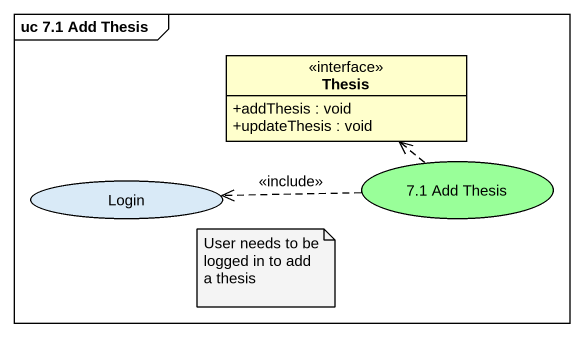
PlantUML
@startuml
mainframe uc 7.1 Add Thesis
allowmixing
hide circle
hide empty members
skinparam classAttributeIconSize 0
interface Thesis {
  +addThesis : void
  +updateThesis : void
}
usecase "7.1 Add Thesis" as u7_1_Add_Thesis #99FF99
usecase Login
u7_1_Add_Thesis .up.> Thesis
u7_1_Add_Thesis .left.> Login : <<include>>
note as N1
  User needs to be logged in to add a thesis
end note
@enduml
